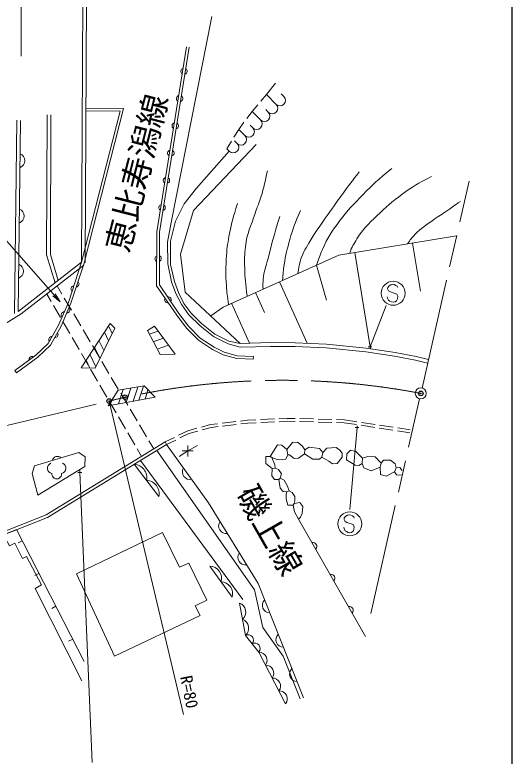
# Model space of a CAD drawing. Units: millimetres at full size, sheet at 1:1000; details may follow other scales. Extents: x 40000 to 680000, y 20000 to 380000.
# Drawn here: x 524976 to 579000, y 258978 to 339477 of the extents above; entities that cross this region are included whole.
import ezdxf
from ezdxf.enums import TextEntityAlignment as Align

# ---------------------------------------------------------------- set-up
doc = ezdxf.new("R2010")
doc.units = ezdxf.units.MM
doc.header["$LTSCALE"] = 1000
doc.header["$PDMODE"] = 32
doc.header["$PDSIZE"] = 500
doc.linetypes.add('CHAIN', pattern=[18.5, 12, -1.5, 3.5, -1.5])
for name, color, linetype, lineweight in [('M-BGD', 7, 'Continuous', 13), ('M-BMK', 2, 'CHAIN', 13), ('M-BMK-SRVR', 3, 'Continuous', 13), ('M-STR-HTXT', 7, 'Continuous', 13), ('M-STR-STR1', 1, 'Continuous', 13), ('M-STR-STRC', 7, 'Continuous', 13), ('M-STR-STRD', 7, 'Continuous', 13), ('M-TTL-BAND', 7, 'Continuous', 25)]:
    doc.layers.add(name, color=color, linetype=linetype, lineweight=lineweight)
doc.layers.add('M-BMK-HTXT', color=7, linetype='Continuous')
doc.layers.add('M-OTRS', color=6, linetype='Continuous')
doc.styles.add('ＭＳ ゴシック', font='')
doc.styles.get('ＭＳ ゴシック').set_extended_font_data('MS Gothic')

# ---------------------------------------------------------------- blocks, each defined once
blk = doc.blocks.new('plus')
at = {"color": 0, "linetype": 'Continuous', "lineweight": -2}
for p, q in [((-1.25, 0), (1.25, 0)), ((0, -1.25), (0, 1.25))]:
    blk.add_line(p, q, dxfattribs=at)
blk = doc.blocks.new('open_arrow')
at = {"color": 0, "linetype": 'Continuous', "lineweight": -2}
blk.add_lwpolyline([(7.5, 1.25), (0, 0), (7.5, -1.25)], dxfattribs=at)

msp = doc.modelspace()

# ---------------------------------------------------------------- linework, layer by layer
at = {"layer": 'M-BGD'}
for p, q in [((532211, 312603), (532384, 342834)), ((532611, 312601), (532784, 342831)), ((552302, 330810), (553288, 332051)), ((554206, 330606), (553923, 330889)), ((551683, 330085), (552302, 330810)), ((553359, 329757), (552302, 330810)), ((550739, 328980), (551358, 329705)), ((550164, 328208), (550739, 328980)), ((551664, 328057), (550739, 328980)), ((552512, 328907), (552228, 329189)), ((524950, 307029), (525208, 328021)), ((525353, 307257), (525608, 328016)), ((549292, 327034), (549866, 327806)), ((548774, 326200), (549292, 327034)), ((549970, 326358), (549292, 327034)), ((550817, 327208), (550534, 327490)), ((547992, 324941), (548510, 325775)), ((549122, 325508), (548839, 325791)), ((548275, 324659), (547992, 324941)), ((568174, 314689), (569024, 309460)), ((561900, 313669), (563599, 303213)), ((525353, 307257), (532211, 312603)), ((525667, 306995), (532457, 312288)), ((557754, 312304), (558838, 308510)), ((553739, 310499), (556747, 303808)), ((551133, 309328), (552109, 307157)), ((548528, 308157), (550480, 303814)), ((550888, 302372), (550875, 302072)), ((524987, 300845), (525165, 300603)), ((549489, 295364), (550266, 295453)), ((550266, 295453), (551171, 295497)), ((551670, 295521), (553168, 295594)), ((553668, 295618), (554572, 295662)), ((554572, 295662), (555427, 295641)), ((555927, 295628), (557427, 295590)), ((557927, 295578), (559426, 295540)), ((559926, 295527), (560781, 295505)), ((560781, 295505), (562132, 295298)), ((545244, 294721), (546228, 294990)), ((545331, 294413), (546289, 294675)), ((546228, 294990), (547005, 295079)), ((546289, 294675), (547049, 294762)), ((547502, 295136), (548992, 295307)), ((547545, 294819), (549036, 294990)), ((549532, 295047), (550292, 295134)), ((550292, 295134), (551186, 295177)), ((551685, 295202), (553183, 295274)), ((553683, 295299), (554576, 295342)), ((554576, 295342), (555415, 295321)), ((555915, 295308), (557414, 295270)), ((557914, 295258), (559414, 295220)), ((559914, 295207), (560753, 295186)), ((560753, 295186), (562094, 294980)), ((562588, 294904), (564070, 294677)), ((562626, 295222), (564109, 294994)), ((564603, 294919), (566086, 294691)), ((542759, 293817), (543777, 294319)), ((542899, 293530), (543891, 294018)), ((543777, 294319), (544762, 294589)), ((543891, 294018), (544849, 294281)), ((564565, 294601), (566047, 294373)), ((566542, 294297), (567883, 294091)), ((566580, 294615), (567931, 294408)), ((541292, 293093), (542310, 293595)), ((541292, 293093), (541459, 292820)), ((541459, 292820), (542451, 293309)), ((543751, 292122), (544834, 292722)), ((531935, 291950), (527119, 290496)), ((543751, 292122), (542833, 291502)), ((540621, 287181), (537942, 290672)), ((538619, 291085), (549735, 276008)), ((563076, 271984), (555806, 284717)), ((525768, 282368), (525324, 282139)), ((548584, 276228), (546176, 279621)), ((527600, 278812), (527156, 278583)), ((529432, 275256), (528987, 275027)), ((531264, 271700), (530819, 271471))]:
    msp.add_line(p, q, dxfattribs=at)
for points in [[(549453, 303385), (548152, 303745), (546568, 304558), (545119, 305694), (543889, 306893), (543107, 307988), (542471, 309207), (541992, 310469), (541585, 312428), (541575, 314774), (541950, 316911), (546375, 339294)], [(550875, 302072), (549077, 302150), (547592, 302573), (546466, 303120), (544918, 304136), (543620, 305465), (542557, 306873), (540383, 310062), (540396, 315913), (543629, 336015)], [(550888, 302372), (549125, 302449), (547699, 302854), (546614, 303381), (545110, 304369), (543848, 305661), (542801, 307048), (540684, 310155), (540696, 315889), (543925, 335967)], [(532502, 312529), (536791, 329297), (532707, 329349)], [(529351, 310374), (528433, 313404), (528480, 328602)], [(529689, 310637), (528833, 313462), (528880, 328601)], [(532211, 312603), (536406, 329002), (532705, 329049)], [(549442, 303785), (543497, 309377), (542957, 313481), (544388, 318219), (551178, 325384)], [(548275, 324659), (544721, 320648), (543385, 318936), (542446, 317083), (541884, 314886), (541884, 312369), (542306, 310508), (542744, 309335), (543338, 308147), (544088, 307120), (545245, 305973), (546705, 304816), (548216, 304045), (549442, 303785)], [(546255, 306783), (547616, 307747), (560164, 313387), (572959, 315466)], [(524987, 300845), (527270, 302518), (528599, 303784), (529725, 305786), (530789, 308256), (532211, 312603)], [(525165, 300603), (527463, 302287), (528839, 303598), (529995, 305653), (531069, 308150), (532497, 312510)], [(426458, 279967), (432585, 281004), (447490, 283961), (472624, 289717), (479180, 291282), (497043, 295708), (503468, 297482), (509930, 299456), (514313, 300964), (517745, 302432), (521992, 304775), (525667, 306995)], [(549442, 303785), (552748, 303879), (555436, 303863), (558817, 303721), (563155, 303281), (566297, 302794), (568568, 302384), (569919, 302035)], [(549453, 303385), (552753, 303479), (555426, 303463), (558788, 303322), (563104, 302884), (566231, 302400), (568483, 301993), (569818, 301648)], [(454050, 265773), (459663, 267568), (468644, 270365), (486912, 273535), (496421, 275185), (507475, 276900), (528370, 285199), (541292, 293093)], [(554509, 292285), (555141, 293022), (555677, 293057), (556191, 292688), (556490, 292236), (556448, 291820), (555795, 291319), (555336, 291305), (554801, 291701), (554613, 291681)], [(454147, 265468), (459759, 267262), (468719, 270053), (486966, 273220), (496473, 274869), (507559, 276589), (528514, 284912), (541459, 292820)], [(541459, 292820), (546016, 286479), (551398, 277719), (556324, 265300)], [(552695, 291535), (553522, 292785), (553967, 292751), (554509, 292285), (554613, 291681), (554426, 291222), (554009, 291138), (553481, 291180), (552876, 291396)], [(556448, 291820), (557339, 291244), (558079, 291223), (558329, 291442), (558434, 291952), (558069, 292369), (556964, 292515), (556490, 292236)], [(558434, 291952), (558872, 292422), (559883, 292494), (560289, 292223), (560550, 291890), (560529, 291462), (559976, 290743), (559476, 290712), (559090, 291025), (558329, 291442)], [(527119, 290496), (526854, 289667), (527463, 287306), (532576, 290449), (532608, 291481), (531935, 291950)], [(540394, 292169), (551017, 277045), (551920, 272940), (554125, 269844), (555954, 265212)], [(552918, 290219), (552230, 290770), (552250, 291500), (552695, 291535), (552876, 291396), (553223, 290617), (553244, 290261)], [(562708, 290754), (562895, 290305), (563698, 289951), (564667, 290368), (564772, 290795), (564104, 291483), (563323, 291535), (562728, 291327)], [(564667, 290368), (564699, 289565), (565314, 289367), (566231, 289868), (566387, 290295), (566273, 290722), (565772, 291108), (565011, 291108), (564772, 290795)], [(553637, 289017), (553182, 289003), (552883, 289427), (552918, 290219), (553244, 290261), (553599, 290108), (553925, 289628), (553783, 289149)], [(566231, 289868), (566429, 289524), (566752, 289492), (567064, 289529)], [(566387, 290295), (566794, 290316), (567055, 289993)], [(554526, 287668), (554123, 287724), (553811, 288078), (553637, 289017), (553783, 289149), (554241, 288961), (554589, 288308), (554770, 287800)], [(555214, 286244), (554631, 286223), (554436, 286904), (554443, 287425), (554526, 287668), (554770, 287800), (555103, 287606), (555374, 287189), (555388, 286702), (555305, 286404)], [(511538, 278170), (525147, 283575), (532513, 269276)], [(520338, 262197), (518532, 265551), (521534, 267357), (518157, 273877), (516538, 273197), (515108, 275988), (517430, 277185), (516773, 278545), (523950, 282626), (524396, 281805), (524982, 282110), (525826, 280460), (526248, 280664), (527890, 277568), (527187, 277192), (532253, 267154)], [(554391, 264668), (551471, 270262), (550028, 272091), (549395, 275609)]]:
    msp.add_lwpolyline(points, dxfattribs=at)
for points in [[(560988, 291171), (561040, 291806), (561436, 292192), (562030, 292078), (562728, 291327), (562708, 290754), (562332, 290545), (561947, 290587)], [(555806, 284717), (555360, 285519), (555214, 286244), (555305, 286404), (555944, 286515), (556264, 286105), (556201, 285319), (555993, 284944)], [(531663, 278770), (541022, 283249), (542851, 279497), (543883, 279942), (545830, 275908), (544563, 275298), (545103, 274243), (535791, 269834)]]:
    msp.add_lwpolyline(points, close=True, dxfattribs=at)
for centre, radius, start, end in [((543327, 333349), 325, 103.48368, 238.24395), ((543378, 333352), 325, 283.48368, 58.24395), ((542851, 330387), 325, 103.48368, 238.24395), ((542902, 330391), 325, 283.48368, 58.24395), ((553783, 330182), 600, 225.07825, 45.07825), ((552935, 329332), 600, 225.07825, 45.07825), ((552088, 328482), 600, 225.07825, 45.07825), ((542374, 327425), 325, 103.48368, 238.24395), ((542426, 327429), 325, 283.48368, 58.24395), ((551241, 327632), 600, 225.07825, 45.07825), ((550393, 326783), 600, 225.07825, 45.07825), ((549546, 325933), 600, 225.07825, 45.07825), ((548699, 325083), 600, 225.07825, 45.07825), ((541898, 324463), 325, 103.48368, 238.24395), ((541949, 324467), 325, 283.48368, 58.24395), ((525242, 323640), 812, 291.91571, 66.67598), ((541422, 321501), 325, 103.48368, 238.24395), ((541473, 321505), 325, 283.48368, 58.24395), ((540945, 318539), 325, 103.48368, 238.24395), ((540997, 318543), 325, 283.48368, 58.24395), ((525168, 317640), 812, 291.91571, 66.67598), ((540515, 312987), 325, 112.49226, 247.25253), ((540565, 313022), 325, 292.49226, 67.25253), ((525094, 311641), 812, 291.91571, 66.67598), ((531397, 309713), 325, 94.49462, 229.25489), ((531627, 310255), 325, 274.49462, 49.25489), ((541573, 308538), 325, 146.88931, 281.64958), ((541639, 308531), 325, 326.88931, 101.64958), ((530628, 307441), 325, 269.3338, 44.09407), ((530340, 306897), 325, 89.3338, 224.09407), ((528983, 304211), 325, 83.26211, 218.02238), ((529343, 304749), 325, 263.26211, 38.02238), ((526857, 302060), 325, 58.85669, 193.61696), ((529604, 290967), 567, 44.87408, 168.7291), ((529124, 290241), 599, 113.44836, 257.2818), ((529928, 290241), 599, 282.7182, 66.55164), ((537850, 289215), 1460, 348.61279, 86.38701), ((543991, 289832), 812, 148.3251, 283.08537), ((529526, 289625), 534, 176.52859, 3.47141), ((539190, 287469), 1460, 348.61279, 86.38701), ((547926, 283967), 812, 144.18884, 278.94911), ((557357, 281766), 417, 315.98249, 103.46208), ((550020, 280559), 812, 144.18884, 278.94911), ((546099, 278291), 1332, 344.01615, 86.70877), ((559340, 278293), 417, 315.98249, 103.46208), ((547303, 276595), 1332, 344.01615, 86.70877), ((549013, 274632), 1049, 311.75096, 68.65698), ((552677, 275343), 812, 134.25317, 269.01344), ((561323, 274819), 417, 315.98249, 103.46208), ((549330, 272873), 1049, 311.75096, 68.65698), ((550319, 271578), 589, 316.96355, 119.54529), ((554152, 271625), 812, 134.25317, 269.01344), ((551040, 270664), 589, 316.96355, 119.54529), ((551506, 269390), 872, 322.82405, 92.3062), ((552236, 267992), 872, 322.82405, 92.3062), ((555626, 267907), 812, 134.25317, 269.01344), ((552966, 266593), 872, 322.82405, 92.3062), ((553696, 265195), 872, 322.82405, 92.3062)]:
    msp.add_arc(centre, radius, start, end, dxfattribs=at)
for points, knots in [([(557754, 312304), (557998, 313105), (558106, 313356), (558389, 314008), (558956, 315317), (559420, 315996), (560289, 317128), (561182, 318292), (561751, 318891), (562775, 319942), (563933, 321132), (564390, 321507), (565918, 322804)], [0, 0, 0, 0, 1, 1, 1, 2, 2, 2, 3, 3, 3, 4, 4, 4, 4]), ([(550211, 308913), (550032, 310361), (549962, 310792), (549945, 312003), (549933, 312901), (549910, 313410), (550016, 314302), (550189, 315761), (550627, 316512), (551071, 317914), (551239, 318444), (551384, 318724), (551564, 319250), (551991, 320504), (552060, 320971), (552408, 322534)], [0, 0, 0, 0, 1, 1, 1, 2, 2, 2, 3, 3, 3, 4, 4, 4, 5, 5, 5, 5]), ([(555732, 311395), (555793, 311989), (555838, 312197), (555973, 312695), (556199, 313525), (556476, 313946), (556911, 314689), (557783, 316175), (558386, 316936), (559374, 318347), (560509, 319968), (560906, 320484), (562376, 322428)], [0, 0, 0, 0, 1, 1, 1, 2, 2, 2, 3, 3, 3, 4, 4, 4, 4]), ([(561315, 313574), (561632, 314316), (561772, 314558), (562134, 315150), (562806, 316251), (563372, 316747), (564299, 317644), (565313, 318624), (565904, 319158), (567044, 319989), (568223, 320849), (568708, 321108), (570233, 321936)], [0, 0, 0, 0, 1, 1, 1, 2, 2, 2, 3, 3, 3, 4, 4, 4, 4]), ([(548203, 308011), (548048, 308976), (548018, 309268), (547956, 310080), (547857, 311352), (547900, 312073), (547971, 313348), (548024, 314289), (548128, 314813), (548300, 315740), (548537, 317026), (548696, 317475), (549160, 318977)], [0, 0, 0, 0, 1, 1, 1, 2, 2, 2, 3, 3, 3, 4, 4, 4, 4]), ([(567617, 314598), (567956, 315089), (568092, 315241), (568435, 315619), (569108, 316359), (569631, 316622), (570437, 317214), (571020, 317642), (571388, 317822), (571985, 318230), (572534, 318606), (572711, 318733), (573376, 319215)], [0, 0, 0, 0, 1, 1, 1, 2, 2, 2, 3, 3, 3, 4, 4, 4, 4]), ([(554051, 310640), (554110, 311450), (554140, 311688), (554238, 312355), (554395, 313432), (554552, 314027), (554847, 315076), (555204, 316342), (555398, 316781), (555997, 318242)], [0, 0, 0, 0, 1, 1, 1, 2, 2, 2, 3, 3, 3, 3]), ([(551944, 309693), (551920, 310181), (551933, 310344), (551962, 310760), (552026, 311660), (552266, 312135), (552478, 313012), (552913, 314804), (553104, 315385), (553745, 317562)], [0, 0, 0, 0, 1, 1, 1, 2, 2, 2, 3, 3, 3, 3])]:
    msp.add_open_spline(points, degree=3, knots=knots, dxfattribs=at)
at = {"layer": 'M-BMK'}
for p, q in [((569206, 298955), (574312, 321419)), ((378142, 260282), (535223, 297542)), ((563644, 274483), (568940, 297785))]:
    msp.add_line(p, q, dxfattribs=at)
msp.add_arc((554062, 219791), 80000, 79.1844, 103.61975, dxfattribs=at)
at = {"layer": 'M-BMK-SRVR'}
msp.add_circle((569073, 298370), 600, dxfattribs=at)
at = {"layer": 'M-OTRS'}
for p in [(536953, 297958), (569073, 298370), (535223, 297542)]:
    msp.add_point(p, dxfattribs=at)
at = {"layer": 'M-STR-HTXT'}
for p, q in [((525667, 335000), (525667, 341000)), ((535226, 297542), (543301, 263497))]:
    msp.add_line(p, q, dxfattribs=at)
msp.add_lwpolyline([(529889, 308329), (518525, 321206), (496025, 321206)], dxfattribs=at)
at = {"layer": 'M-STR-STR1'}
for p, q in [((530096, 309144), (529567, 310035)), ((528926, 308334), (528444, 309159)), ((531117, 307424), (530351, 308714)), ((529934, 306606), (529178, 307902)), ((532137, 305704), (531372, 306994)), ((530943, 304879), (530186, 306175)), ((533158, 303984), (532392, 305274)), ((531951, 303152), (531195, 304447)), ((534178, 302264), (533413, 303554)), ((532959, 301425), (532203, 302720)), ((535199, 300544), (534433, 301834)), ((533968, 299698), (533211, 300993)), ((536219, 298824), (535454, 300114)), ((534976, 297970), (534220, 299266)), ((537240, 297104), (536474, 298394)), ((535984, 296243), (535228, 297539)), ((538260, 295384), (537495, 296674)), ((536993, 294516), (536236, 295811)), ((539281, 293664), (538516, 294954)), ((538001, 292789), (537245, 294084)), ((540065, 292343), (539536, 293234)), ((538735, 291531), (538253, 292357))]:
    msp.add_line(p, q, dxfattribs=at)
at = {"layer": 'M-STR-STRC'}
for p, q in [((565654, 310054), (565487, 309874)), ((565825, 310175), (565654, 310054)), ((566040, 310218), (565825, 310175)), ((566191, 310197), (566040, 310218)), ((566378, 310103), (566191, 310197)), ((566521, 310006), (566378, 310103)), ((566566, 309861), (566521, 310006)), ((565487, 309874), (565466, 309726)), ((565466, 309726), (565578, 309489)), ((565578, 309489), (565774, 309393)), ((565774, 309393), (566466, 309148)), ((566466, 309148), (566570, 308924)), ((565469, 308719), (565419, 308862)), ((565579, 308488), (565469, 308719)), ((565713, 308392), (565579, 308488)), ((565903, 308295), (565713, 308392)), ((566277, 308310), (566059, 308273)), ((566439, 308435), (566277, 308310)), ((566531, 308628), (566439, 308435)), ((566570, 308924), (566531, 308628)), ((563566, 303413), (565315, 307917)), ((566059, 308273), (565903, 308295)), ((562148, 294657), (561357, 285752)), ((532037, 289797), (533374, 258284)), ((560931, 285022), (560764, 284842)), ((561101, 285143), (560931, 285022)), ((561317, 285186), (561101, 285143)), ((561468, 285165), (561317, 285186)), ((561655, 285071), (561468, 285165)), ((561798, 284974), (561655, 285071)), ((561843, 284829), (561798, 284974)), ((560764, 284842), (560743, 284694)), ((560743, 284694), (560855, 284457)), ((560855, 284457), (561051, 284362)), ((561051, 284362), (561743, 284117)), ((560746, 283687), (560696, 283830)), ((560856, 283456), (560746, 283687)), ((560990, 283360), (560856, 283456)), ((561180, 283263), (560990, 283360)), ((561716, 283403), (561554, 283278)), ((561808, 283597), (561716, 283403)), ((561743, 284117), (561847, 283892)), ((561847, 283892), (561808, 283597)), ((561336, 283241), (561180, 283263)), ((561554, 283278), (561336, 283241))]:
    msp.add_line(p, q, dxfattribs=at)
for centre in [(566082, 309241), (561359, 284210)]:
    msp.add_circle(centre, 1300, dxfattribs=at)
at = {"layer": 'M-STR-STRD'}
for p, q in [((535159, 305710), (535555, 304878)), ((539575, 304805), (540528, 305140)), ((534714, 305029), (535165, 304081)), ((540020, 303966), (541108, 304349)), ((534119, 304118), (534643, 303014)), ((540442, 303170), (541658, 303598)), ((533648, 303399), (534231, 302172)), ((532708, 301961), (533106, 301123)), ((533135, 302614), (533781, 301253)), ((536240, 297223), (536746, 298798)), ((537082, 297376), (537585, 298938)), ((537835, 297513), (538334, 299064)), ((538442, 297623), (538938, 299165)), ((539117, 297746), (539437, 298740))]:
    msp.add_line(p, q, dxfattribs=at)
for points in [[(532167, 301133), (535325, 305964), (535841, 305464), (533715, 301117)], [(539375, 305182), (540751, 302587), (542377, 302618), (540141, 305667)], [(535122, 297020), (540204, 297943), (539015, 299178), (536217, 298709)]]:
    msp.add_lwpolyline(points, close=True, dxfattribs=at)
at = {"layer": 'M-TTL-BAND'}
msp.add_line((579000, 20000), (579000, 370000), dxfattribs=at)

# ---------------------------------------------------------------- block references
at = {"layer": 'M-BGD', "xscale": 480, "yscale": 480}
msp.add_blockref('plus', (543751, 292122), dxfattribs=at)
at = {"layer": 'M-STR-HTXT', "xscale": 133, "yscale": 133, "rotation": 131.4}
msp.add_blockref('open_arrow', (529889, 308329), dxfattribs=at)
at = {"layer": 'M-STR-STRC', "xscale": 160, "yscale": 160}
for p in [(563566, 303413), (562148, 294657), (532037, 289797)]:
    msp.add_blockref('plus', p, dxfattribs=at)

# ---------------------------------------------------------------- texts
at = {"layer": 'M-BMK-HTXT', "style": 'ＭＳ ゴシック'}
for s, rotation, p in [('恵比寿潟線', 75.652, (538233, 322306)), ('磯上線', 299.722, (552679, 283517))]:
    msp.add_text(s, height=2566, rotation=rotation, dxfattribs=at).set_placement(p, align=Align.MIDDLE_CENTER)
at = {"layer": 'M-STR-HTXT', "style": 'ＭＳ ゴシック'}
msp.add_text('R=80', height=1320, rotation=281.436, dxfattribs=at).set_placement((543930, 265960), align=Align.MIDDLE_CENTER)

doc.saveas('drawing.dxf')
